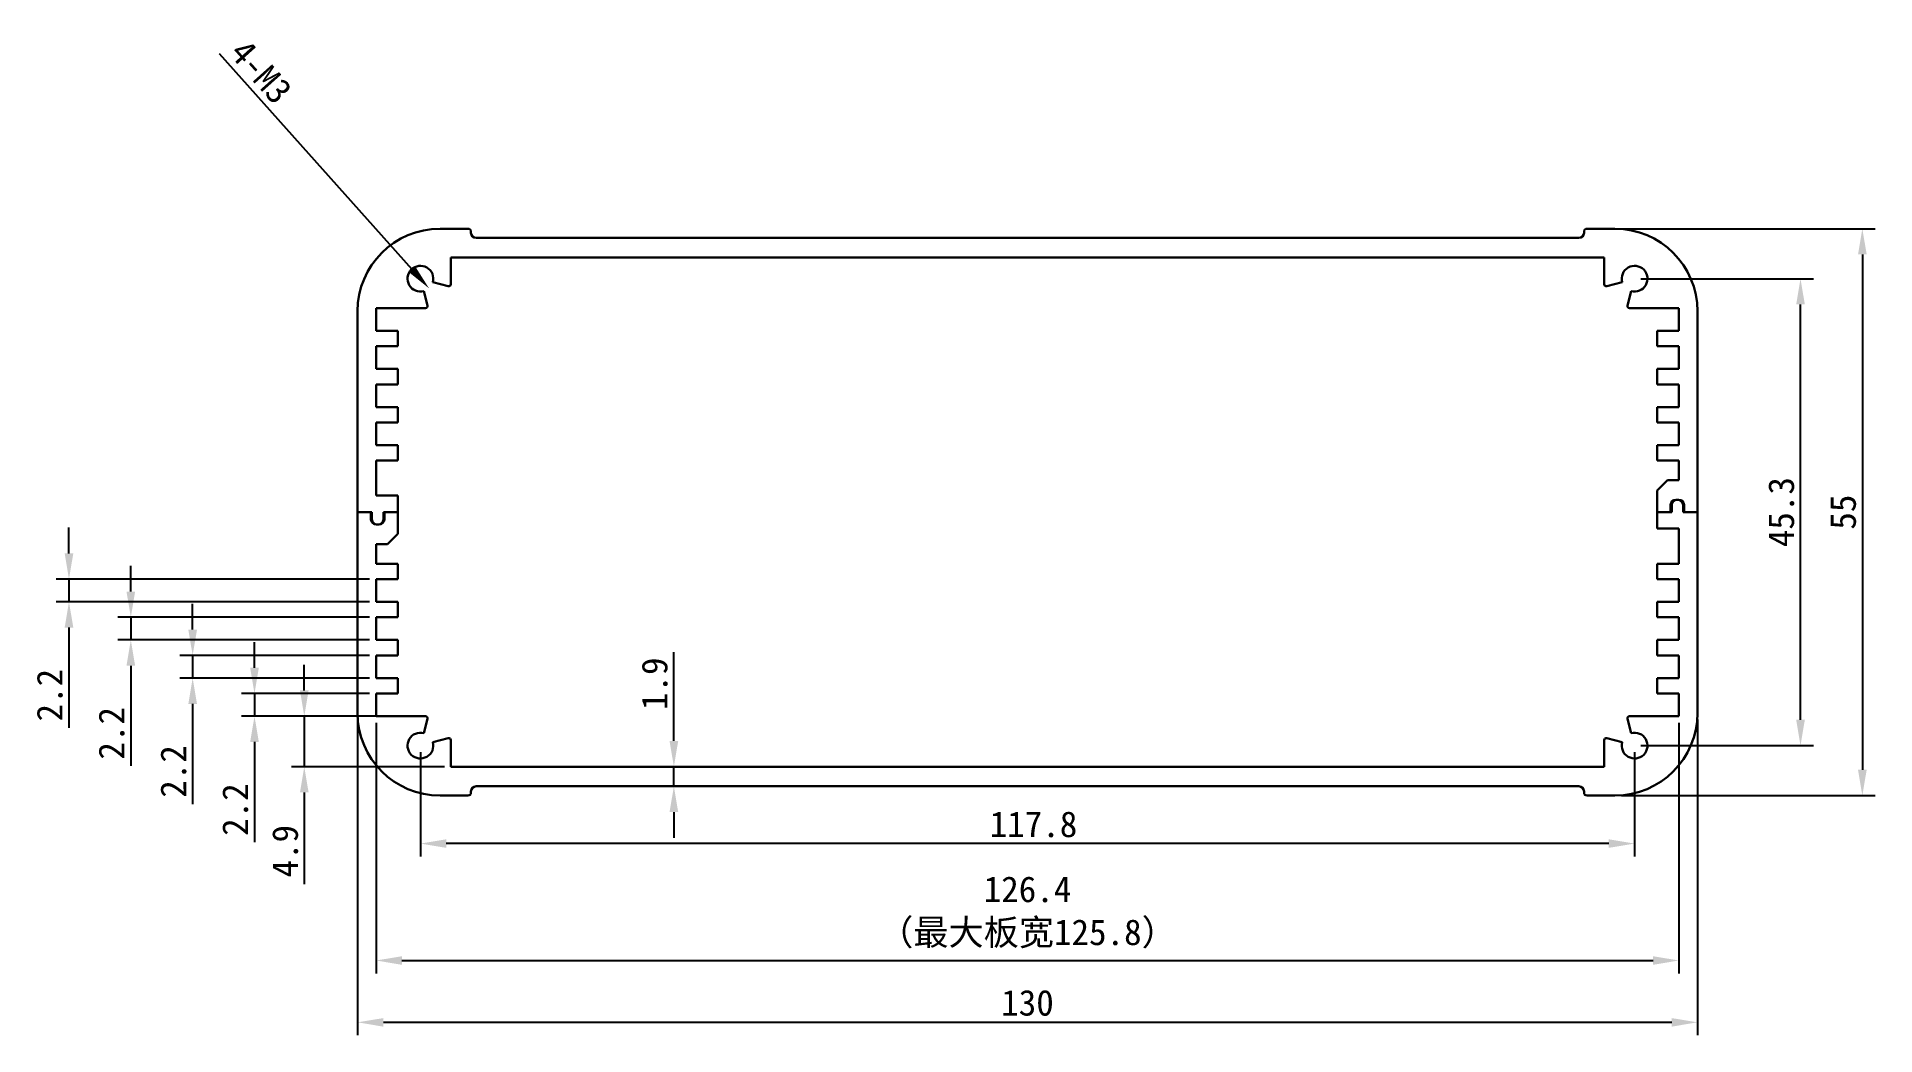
# Model space of a CAD drawing. Header units: millimetres. Extents: x 18 to 196, y 79 to 176.
import ezdxf

# ---------------------------------------------------------------- set-up
doc = ezdxf.new("R2010")
doc.units = ezdxf.units.MM
doc.header["$PDSIZE"] = -1
doc.layers.add('文字层', color=30, linetype='Continuous', lineweight=15)
doc.layers.add('细实线层', color=7, linetype='Continuous')
doc.styles.get("Standard").update_dxf_attribs({"font": 'simhei.ttf'})
doc.dimstyles.new('ISO-25', dxfattribs={"dimtxt": 2.5, "dimasz": 2.5, "dimexe": 1.25, "dimexo": 0.625, "dimtad": 1, "dimdec": 1, "dimdsep": 46, "dimtxsty": 'Standard', "dimcen": 2.5, "dimadec": 0, "dimazin": 0, "dimtfac": 1, "dimtdec": 1, "dimtmove": 0, "dimatfit": 3, "dimfxl": 1, "dimarcsym": 0})

# ---------------------------------------------------------------- blocks, each defined once
blk = doc.blocks.new('_D')
at = {"layer": 'Defpoints', "color": 0}
for p in [(48.94, 110.26), (178.94, 110.26), (178.94, 80.26)]:
    blk.add_point(p, dxfattribs=at)
at = {"layer": '细实线层', "color": 0, "lineweight": -2}
for p, q in [((48.94, 109.63), (48.94, 79.01)), ((178.94, 109.63), (178.94, 79.01)), ((51.44, 80.26), (176.44, 80.26))]:
    blk.add_line(p, q, dxfattribs=at)
at = {"layer": '细实线层', "color": 0}
for points in [[(51.44, 80.67), (51.44, 79.84), (48.94, 80.26)], [(176.44, 80.67), (176.44, 79.84), (178.94, 80.26)]]:
    blk.add_solid(points, dxfattribs=at)
at = {"layer": '细实线层', "color": 0, "insert": (113.94, 83.41), "char_height": 2.5, "attachment_point": 2}
blk.add_mtext('130', dxfattribs=at)
blk = doc.blocks.new('_D_1')
at = {"layer": 'Defpoints', "color": 0}
for p in [(55.04, 107.11), (172.84, 107.11), (55.04, 97.6)]:
    blk.add_point(p, dxfattribs=at)
at = {"layer": '细实线层', "color": 0, "lineweight": -2}
for p, q in [((55.04, 106.48), (55.04, 96.35)), ((172.84, 106.48), (172.84, 96.35)), ((170.34, 97.6), (57.54, 97.6))]:
    blk.add_line(p, q, dxfattribs=at)
at = {"layer": '细实线层', "color": 0}
for points in [[(57.54, 98.02), (57.54, 97.19), (55.04, 97.6)], [(170.34, 98.02), (170.34, 97.19), (172.84, 97.6)]]:
    blk.add_solid(points, dxfattribs=at)
at = {"layer": '细实线层', "color": 0, "insert": (114.52, 100.73), "char_height": 2.5, "attachment_point": 2}
blk.add_mtext('117.8', dxfattribs=at)
blk = doc.blocks.new('_D_2')
at = {"layer": 'Defpoints', "color": 0}
for p in [(172.84, 152.41), (188.94, 152.41), (172.84, 107.11)]:
    blk.add_point(p, dxfattribs=at)
at = {"layer": '细实线层', "color": 0, "lineweight": -2}
for p, q in [((173.46, 152.41), (190.19, 152.41)), ((188.94, 109.61), (188.94, 149.91)), ((173.46, 107.11), (190.19, 107.11))]:
    blk.add_line(p, q, dxfattribs=at)
at = {"layer": '细实线层', "color": 0}
for points in [[(188.52, 149.91), (189.36, 149.91), (188.94, 152.41)], [(188.52, 109.61), (189.36, 109.61), (188.94, 107.11)]]:
    blk.add_solid(points, dxfattribs=at)
at = {"layer": '细实线层', "color": 0, "insert": (185.81, 129.76), "char_height": 2.5, "attachment_point": 2, "rotation": 90}
blk.add_mtext('45.3', dxfattribs=at)
blk = doc.blocks.new('_D_3')
at = {"layer": 'Defpoints', "color": 0}
for p in [(170.94, 157.26), (170.94, 102.26), (194.94, 102.26)]:
    blk.add_point(p, dxfattribs=at)
at = {"layer": '细实线层', "color": 0, "lineweight": -2}
for p, q in [((171.56, 157.26), (196.19, 157.26)), ((194.94, 154.76), (194.94, 104.76)), ((171.56, 102.26), (196.19, 102.26))]:
    blk.add_line(p, q, dxfattribs=at)
at = {"layer": '细实线层', "color": 0}
for points in [[(194.52, 154.76), (195.36, 154.76), (194.94, 157.26)], [(194.52, 104.76), (195.36, 104.76), (194.94, 102.26)]]:
    blk.add_solid(points, dxfattribs=at)
at = {"layer": '细实线层', "color": 0, "insert": (191.81, 129.76), "char_height": 2.5, "attachment_point": 2, "rotation": 90}
blk.add_mtext('55', dxfattribs=at)
blk = doc.blocks.new('_D_4')
at = {"layer": 'Defpoints', "color": 0}
for p in [(50.74, 109.96), (177.14, 109.96), (177.14, 86.26)]:
    blk.add_point(p, dxfattribs=at)
at = {"layer": '文字层', "color": 0, "lineweight": -2}
for p, q in [((50.74, 109.33), (50.74, 85.01)), ((177.14, 109.33), (177.14, 85.01)), ((53.24, 86.26), (174.64, 86.26))]:
    blk.add_line(p, q, dxfattribs=at)
at = {"layer": '文字层', "color": 0}
for points in [[(53.24, 86.67), (53.24, 85.84), (50.74, 86.26)], [(174.64, 86.67), (174.64, 85.84), (177.14, 86.26)]]:
    blk.add_solid(points, dxfattribs=at)
at = {"layer": '文字层', "color": 0, "insert": (113.94, 94.42), "char_height": 2.5, "attachment_point": 2}
blk.add_mtext('126.4\\P（最大板宽125.8）', dxfattribs=at)
blk = doc.blocks.new('_D_5')
at = {"layer": 'Defpoints', "color": 0}
for p in [(54.21, 153.34), (55.87, 151.48)]:
    blk.add_point(p, dxfattribs=at)
at = {"layer": '细实线层', "color": 0, "lineweight": -2}
blk.add_line((35.52, 174.27), (54.21, 153.34), dxfattribs=at)
at = {"layer": '细实线层', "color": 0}
blk.add_solid([(54.52, 153.62), (53.9, 153.06), (55.87, 151.48)], dxfattribs=at)
at = {"layer": '细实线层', "color": 0, "insert": (38.26, 175.88), "char_height": 2.5, "attachment_point": 1, "rotation": 311.768}
blk.add_mtext('4-M3', dxfattribs=at)
blk = doc.blocks.new('_D_6')
at = {"layer": 'Defpoints', "color": 0}
for p in [(55.54, 109.96), (43.77, 105.06), (57.99, 105.06)]:
    blk.add_point(p, dxfattribs=at)
at = {"layer": '细实线层', "color": 0, "lineweight": -2}
for p, q in [((43.77, 112.46), (43.77, 114.96)), ((54.92, 109.96), (42.52, 109.96)), ((43.77, 109.96), (43.77, 105.06)), ((57.36, 105.06), (42.52, 105.06)), ((43.77, 102.56), (43.77, 93.67))]:
    blk.add_line(p, q, dxfattribs=at)
at = {"layer": '细实线层', "color": 0}
for points in [[(43.35, 112.46), (44.19, 112.46), (43.77, 109.96)], [(43.35, 102.56), (44.19, 102.56), (43.77, 105.06)]]:
    blk.add_solid(points, dxfattribs=at)
at = {"layer": '细实线层', "color": 0, "insert": (40.65, 96.86), "char_height": 2.5, "attachment_point": 2, "rotation": 90}
blk.add_mtext('4.9', dxfattribs=at)
blk = doc.blocks.new('_D_7')
at = {"layer": 'Defpoints', "color": 0}
for p in [(57.99, 105.06), (60.44, 103.16), (79.63, 103.16)]:
    blk.add_point(p, dxfattribs=at)
at = {"layer": '细实线层', "color": 0, "lineweight": -2}
for p, q in [((79.63, 107.56), (79.63, 116.17)), ((58.61, 105.06), (80.88, 105.06)), ((79.63, 103.16), (79.63, 105.06)), ((61.06, 103.16), (80.88, 103.16)), ((79.63, 100.66), (79.63, 98.16))]:
    blk.add_line(p, q, dxfattribs=at)
at = {"layer": '细实线层', "color": 0}
for points in [[(79.21, 107.56), (80.05, 107.56), (79.63, 105.06)], [(79.21, 100.66), (80.05, 100.66), (79.63, 103.16)]]:
    blk.add_solid(points, dxfattribs=at)
at = {"layer": '细实线层', "color": 0, "insert": (76.5, 113.11), "char_height": 2.5, "attachment_point": 2, "rotation": 90}
blk.add_mtext('1.9', dxfattribs=at)
blk = doc.blocks.new('_D_8')
at = {"layer": 'Defpoints', "color": 0}
for p in [(38.94, 112.16), (50.74, 112.16), (50.74, 109.96)]:
    blk.add_point(p, dxfattribs=at)
at = {"layer": '细实线层', "color": 0, "lineweight": -2}
for p, q in [((38.94, 114.66), (38.94, 117.16)), ((50.11, 112.16), (37.69, 112.16)), ((38.94, 112.16), (38.94, 109.96)), ((50.11, 109.96), (37.69, 109.96)), ((38.94, 107.46), (38.94, 97.74))]:
    blk.add_line(p, q, dxfattribs=at)
at = {"layer": '细实线层', "color": 0}
for points in [[(38.52, 114.66), (39.36, 114.66), (38.94, 112.16)], [(38.52, 107.46), (39.36, 107.46), (38.94, 109.96)]]:
    blk.add_solid(points, dxfattribs=at)
at = {"layer": '细实线层', "color": 0, "insert": (35.81, 100.9), "char_height": 2.5, "attachment_point": 2, "rotation": 90}
blk.add_mtext('2.2', dxfattribs=at)
blk = doc.blocks.new('_D_9')
at = {"layer": 'Defpoints', "color": 0}
for p in [(32.94, 115.86), (50.74, 115.86), (50.74, 113.66)]:
    blk.add_point(p, dxfattribs=at)
at = {"layer": '细实线层', "color": 0, "lineweight": -2}
for p, q in [((32.94, 118.36), (32.94, 120.86)), ((50.11, 115.86), (31.69, 115.86)), ((32.94, 115.86), (32.94, 113.66)), ((50.11, 113.66), (31.69, 113.66)), ((32.94, 111.16), (32.94, 101.44))]:
    blk.add_line(p, q, dxfattribs=at)
at = {"layer": '细实线层', "color": 0}
for points in [[(32.52, 118.36), (33.36, 118.36), (32.94, 115.86)], [(32.52, 111.16), (33.36, 111.16), (32.94, 113.66)]]:
    blk.add_solid(points, dxfattribs=at)
at = {"layer": '细实线层', "color": 0, "insert": (29.81, 104.6), "char_height": 2.5, "attachment_point": 2, "rotation": 90}
blk.add_mtext('2.2', dxfattribs=at)
blk = doc.blocks.new('_D_10')
at = {"layer": 'Defpoints', "color": 0}
for p in [(26.94, 119.56), (50.74, 119.56), (50.74, 117.36)]:
    blk.add_point(p, dxfattribs=at)
at = {"layer": '细实线层', "color": 0, "lineweight": -2}
for p, q in [((26.94, 122.06), (26.94, 124.56)), ((50.11, 119.56), (25.69, 119.56)), ((26.94, 119.56), (26.94, 117.36)), ((50.11, 117.36), (25.69, 117.36)), ((26.94, 114.86), (26.94, 105.14))]:
    blk.add_line(p, q, dxfattribs=at)
at = {"layer": '细实线层', "color": 0}
for points in [[(26.52, 122.06), (27.36, 122.06), (26.94, 119.56)], [(26.52, 114.86), (27.36, 114.86), (26.94, 117.36)]]:
    blk.add_solid(points, dxfattribs=at)
at = {"layer": '细实线层', "color": 0, "insert": (23.81, 108.3), "char_height": 2.5, "attachment_point": 2, "rotation": 90}
blk.add_mtext('2.2', dxfattribs=at)
blk = doc.blocks.new('_D_11')
at = {"layer": 'Defpoints', "color": 0}
for p in [(20.94, 123.26), (50.74, 123.26), (50.74, 121.06)]:
    blk.add_point(p, dxfattribs=at)
at = {"layer": '细实线层', "color": 0, "lineweight": -2}
for p, q in [((20.94, 125.76), (20.94, 128.26)), ((50.11, 123.26), (19.69, 123.26)), ((20.94, 123.26), (20.94, 121.06)), ((50.11, 121.06), (19.69, 121.06)), ((20.94, 118.56), (20.94, 108.84))]:
    blk.add_line(p, q, dxfattribs=at)
at = {"layer": '细实线层', "color": 0}
for points in [[(20.52, 125.76), (21.36, 125.76), (20.94, 123.26)], [(20.52, 118.56), (21.36, 118.56), (20.94, 121.06)]]:
    blk.add_solid(points, dxfattribs=at)
at = {"layer": '细实线层', "color": 0, "insert": (17.81, 112), "char_height": 2.5, "attachment_point": 2, "rotation": 90}
blk.add_mtext('2.2', dxfattribs=at)

msp = doc.modelspace()

# ---------------------------------------------------------------- linework, layer by layer
at = {"color": 7, "linetype": 'Continuous', "lineweight": 30}
for p, q in [((56.94, 157.26), (59.64, 157.26)), ((168.24, 157.26), (170.94, 157.26)), ((59.94, 156.86), (59.94, 156.96)), ((167.44, 156.36), (60.44, 156.36)), ((167.94, 156.96), (167.94, 156.86)), ((57.99, 154.46), (169.89, 154.46)), ((57.99, 151.88), (57.99, 154.46)), ((169.89, 154.46), (169.89, 151.88)), ((56.25, 152.08), (57.74, 151.68)), ((170.14, 151.68), (171.63, 152.08)), ((55.74, 149.81), (55.36, 151.2)), ((172.52, 151.2), (172.14, 149.81)), ((48.94, 129.76), (48.94, 149.26)), ((50.74, 149.56), (55.54, 149.56)), ((50.74, 147.36), (50.74, 149.56)), ((172.34, 149.56), (177.14, 149.56)), ((177.14, 149.56), (177.14, 147.36)), ((178.94, 149.26), (178.94, 129.76)), ((52.84, 147.36), (50.74, 147.36)), ((52.84, 145.86), (52.84, 147.36)), ((175.04, 147.36), (175.04, 145.86)), ((177.14, 147.36), (175.04, 147.36)), ((50.74, 145.86), (52.84, 145.86)), ((50.74, 143.66), (50.74, 145.86)), ((175.04, 145.86), (177.14, 145.86)), ((177.14, 145.86), (177.14, 143.66)), ((52.84, 143.66), (50.74, 143.66)), ((52.84, 142.16), (52.84, 143.66)), ((177.14, 143.66), (175.04, 143.66)), ((175.04, 143.66), (175.04, 142.16)), ((50.74, 142.16), (52.84, 142.16)), ((50.74, 139.96), (50.74, 142.16)), ((175.04, 142.16), (177.14, 142.16)), ((177.14, 142.16), (177.14, 139.96)), ((52.84, 139.96), (50.74, 139.96)), ((52.84, 138.46), (52.84, 139.96)), ((177.14, 139.96), (175.04, 139.96)), ((175.04, 139.96), (175.04, 138.46)), ((50.74, 138.46), (52.84, 138.46)), ((50.74, 136.26), (50.74, 138.46)), ((175.04, 138.46), (177.14, 138.46)), ((177.14, 138.46), (177.14, 136.26)), ((52.84, 136.26), (50.74, 136.26)), ((52.84, 134.76), (52.84, 136.26)), ((177.14, 136.26), (175.04, 136.26)), ((175.04, 136.26), (175.04, 134.76)), ((50.74, 134.76), (52.84, 134.76)), ((50.74, 131.36), (50.74, 134.76)), ((175.04, 134.76), (177.14, 134.76)), ((177.14, 134.76), (177.14, 132.86)), ((176.04, 132.86), (175.04, 131.86)), ((177.14, 132.86), (176.04, 132.86)), ((52.84, 131.36), (50.74, 131.36)), ((52.84, 129.76), (52.84, 131.36)), ((175.04, 131.86), (175.04, 129.76)), ((176.34, 129.76), (176.34, 130.46)), ((176.44, 129.76), (176.44, 130.46)), ((176.84, 130.96), (177.14, 130.96)), ((176.94, 130.96), (177.04, 130.96)), ((177.54, 130.46), (177.54, 129.76)), ((177.64, 130.46), (177.64, 129.76)), ((50.34, 129.76), (48.94, 129.76)), ((48.94, 110.26), (48.94, 129.76)), ((48.94, 129.76), (50.24, 129.76)), ((50.24, 129.06), (50.24, 129.76)), ((50.34, 129.06), (50.34, 129.76)), ((51.04, 128.56), (50.74, 128.56)), ((50.94, 128.56), (50.84, 128.56)), ((51.44, 129.76), (51.44, 129.06)), ((52.84, 129.76), (51.44, 129.76)), ((51.54, 129.76), (51.54, 129.06)), ((51.54, 129.76), (52.84, 129.76)), ((52.84, 127.66), (52.84, 129.76)), ((176.34, 129.76), (175.04, 129.76)), ((175.04, 129.76), (175.04, 128.16)), ((175.04, 129.76), (176.44, 129.76)), ((177.54, 129.76), (178.94, 129.76)), ((178.94, 129.76), (177.64, 129.76)), ((178.94, 129.76), (178.94, 110.26)), ((50.74, 124.76), (50.74, 126.66)), ((50.74, 126.66), (51.84, 126.66)), ((51.84, 126.66), (52.84, 127.66)), ((175.04, 128.16), (177.14, 128.16)), ((177.14, 128.16), (177.14, 124.76)), ((52.84, 124.76), (50.74, 124.76)), ((50.74, 123.26), (52.84, 123.26)), ((50.74, 121.06), (50.74, 123.26)), ((52.84, 123.26), (52.84, 124.76)), ((175.04, 124.76), (175.04, 123.26)), ((177.14, 124.76), (175.04, 124.76)), ((175.04, 123.26), (177.14, 123.26)), ((177.14, 123.26), (177.14, 121.06)), ((52.84, 121.06), (50.74, 121.06)), ((50.74, 119.56), (52.84, 119.56)), ((50.74, 117.36), (50.74, 119.56)), ((52.84, 119.56), (52.84, 121.06)), ((175.04, 121.06), (175.04, 119.56)), ((177.14, 121.06), (175.04, 121.06)), ((175.04, 119.56), (177.14, 119.56)), ((177.14, 119.56), (177.14, 117.36)), ((52.84, 117.36), (50.74, 117.36)), ((52.84, 115.86), (52.84, 117.36)), ((175.04, 117.36), (175.04, 115.86)), ((177.14, 117.36), (175.04, 117.36)), ((50.74, 115.86), (52.84, 115.86)), ((50.74, 113.66), (50.74, 115.86)), ((175.04, 115.86), (177.14, 115.86)), ((177.14, 115.86), (177.14, 113.66)), ((52.84, 113.66), (50.74, 113.66)), ((52.84, 112.16), (52.84, 113.66)), ((175.04, 113.66), (175.04, 112.16)), ((177.14, 113.66), (175.04, 113.66)), ((50.74, 112.16), (52.84, 112.16)), ((50.74, 109.96), (50.74, 112.16)), ((175.04, 112.16), (177.14, 112.16)), ((177.14, 112.16), (177.14, 109.96)), ((55.54, 109.96), (50.74, 109.96)), ((55.36, 108.31), (55.74, 109.71)), ((172.14, 109.71), (172.52, 108.31)), ((177.14, 109.96), (172.34, 109.96)), ((57.74, 107.83), (56.25, 107.43)), ((57.99, 105.06), (57.99, 107.64)), ((169.89, 107.64), (169.89, 105.06)), ((171.63, 107.43), (170.14, 107.83)), ((169.89, 105.06), (57.99, 105.06)), ((59.64, 102.26), (56.94, 102.26)), ((59.94, 102.56), (59.94, 102.66)), ((60.44, 103.16), (167.44, 103.16)), ((167.94, 102.66), (167.94, 102.56)), ((170.94, 102.26), (168.24, 102.26))]:
    msp.add_line(p, q, dxfattribs=at)
for centre, radius, start, end in [((56.94, 149.26), 8, 90, 180), ((59.64, 156.96), 0.3, 0, 90), ((168.24, 156.96), 0.3, 90, 180), ((170.94, 149.26), 8, 0, 90), ((60.44, 156.86), 0.5, 180, 270), ((167.44, 156.86), 0.5, 270, 0), ((55.04, 152.41), 1.25, 345, 285), ((172.84, 152.41), 1.25, 255, 195), ((57.79, 151.88), 0.2, 255, 0), ((170.09, 151.88), 0.2, 180, 285), ((55.54, 149.76), 0.2, 270, 15), ((172.34, 149.76), 0.2, 165, 270), ((176.84, 130.46), 0.5, 90, 180), ((176.94, 130.46), 0.5, 90, 180), ((177.04, 130.46), 0.5, 0, 90), ((177.14, 130.46), 0.5, 0, 90), ((50.74, 129.06), 0.5, 180, 270), ((50.84, 129.06), 0.5, 180, 270), ((50.94, 129.06), 0.5, 270, 0), ((51.04, 129.06), 0.5, 270, 0), ((56.94, 110.26), 8, 180, 270), ((55.54, 109.76), 0.2, 345, 90), ((170.94, 110.26), 8, 270, 0), ((172.34, 109.76), 0.2, 90, 195), ((55.04, 107.11), 1.25, 75, 15), ((57.79, 107.64), 0.2, 0, 105), ((170.09, 107.64), 0.2, 75, 180), ((172.84, 107.11), 1.25, 165, 105), ((59.64, 102.56), 0.3, 270, 0), ((60.44, 102.66), 0.5, 90, 180), ((167.44, 102.66), 0.5, 0, 90), ((168.24, 102.56), 0.3, 180, 270)]:
    msp.add_arc(centre, radius, start, end, dxfattribs=at)

# ---------------------------------------------------------------- dimensions: what is measured, and where the dimension line sits
at = {"layer": '文字层'}
dim = msp.add_linear_dim(base=(177.14, 86.26), p1=(50.74, 109.96), p2=(177.14, 109.96), text='<>\\P（最大板宽125.8）', dimstyle='ISO-25', dxfattribs=at)
dim.commit()
dim.dimension.update_dxf_attribs({"geometry": '_D_4', "text_midpoint": (113.94, 86.26), "dimtype": 160})
at = {"layer": '细实线层'}
dim = msp.add_diameter_dim_2p(p1=(54.21, 153.34), p2=(55.87, 151.48), text='4-M3', dimstyle='ISO-25', dxfattribs=at)
dim.commit()
dim.dimension.update_dxf_attribs({"geometry": '_D_5', "text_midpoint": (38.25, 171.2), "dimtype": 163})
for base, p1, p2, picture, middle in [((194.94, 102.26), (170.94, 157.26), (170.94, 102.26), '_D_3', (194.94, 129.76)), ((188.94, 152.41), (172.84, 107.11), (172.84, 152.41), '_D_2', (188.94, 129.76)), ((20.94, 123.26), (50.74, 121.06), (50.74, 123.26), '_D_11', (20.94, 112)), ((26.94, 119.56), (50.74, 117.36), (50.74, 119.56), '_D_10', (26.94, 108.3)), ((32.94, 115.86), (50.74, 113.66), (50.74, 115.86), '_D_9', (32.94, 104.6)), ((38.94, 112.16), (50.74, 109.96), (50.74, 112.16), '_D_8', (38.94, 100.9)), ((79.63, 103.16), (57.99, 105.06), (60.44, 103.16), '_D_7', (79.63, 113.11)), ((43.77, 105.06), (55.54, 109.96), (57.99, 105.06), '_D_6', (43.77, 96.86))]:
    dim = msp.add_linear_dim(base=base, p1=p1, p2=p2, angle=90, dimstyle='ISO-25', dxfattribs=at)
    dim.commit()
    dim.dimension.update_dxf_attribs({"geometry": picture, "text_midpoint": middle, "dimtype": 160})
for base, p1, p2, picture, middle in [((178.94, 80.26), (48.94, 110.26), (178.94, 110.26), '_D', (113.94, 80.26)), ((55.04, 97.6), (172.84, 107.11), (55.04, 107.11), '_D_1', (114.52, 97.6))]:
    dim = msp.add_linear_dim(base=base, p1=p1, p2=p2, dimstyle='ISO-25', dxfattribs=at)
    dim.commit()
    dim.dimension.update_dxf_attribs({"geometry": picture, "text_midpoint": middle, "dimtype": 160})

doc.saveas('drawing.dxf')
